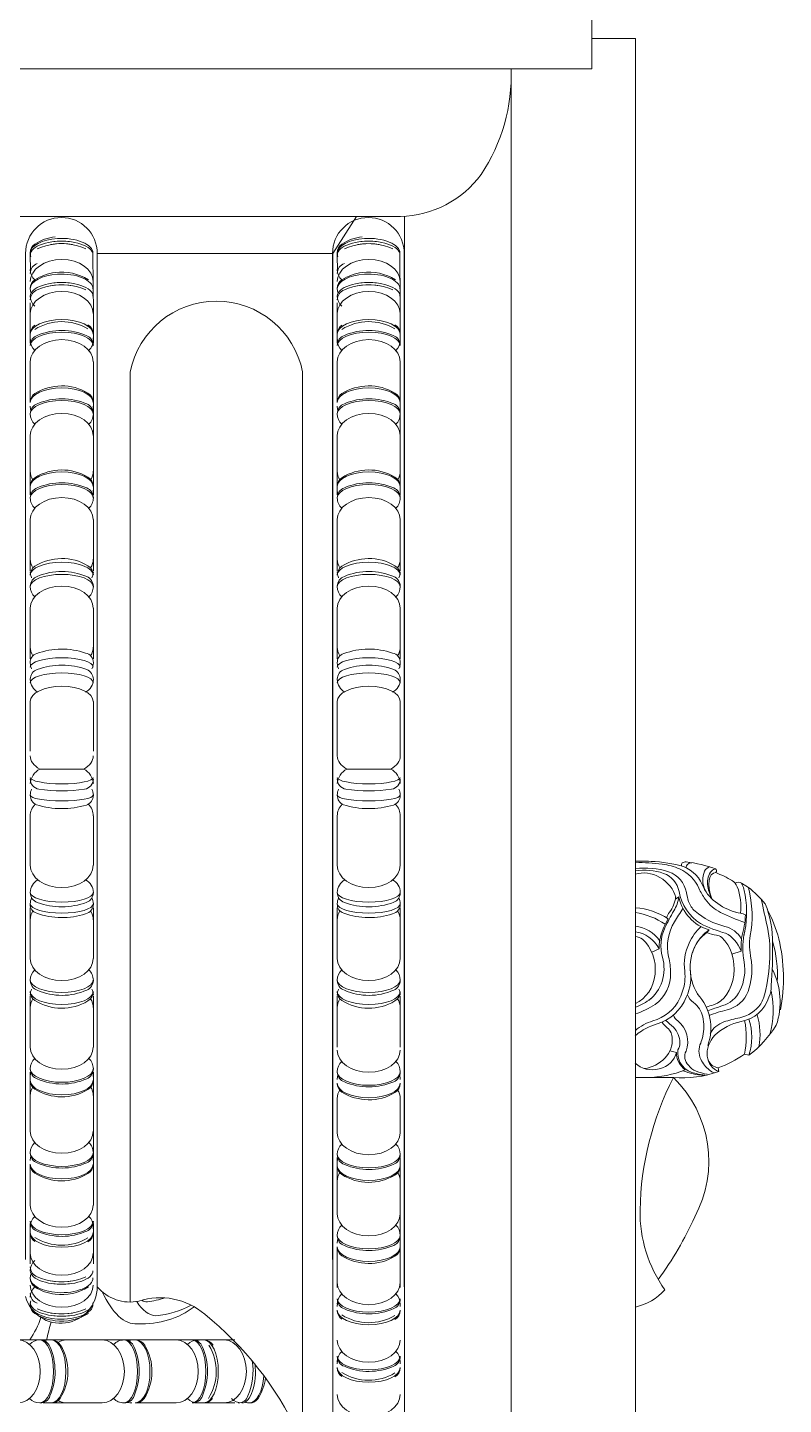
# Model space of a CAD drawing. Header units: millimetres. Extents: x 542654 to 551203, y 315718 to 321804.
# Drawn here: x 544661.6 to 544811, y 321162.1 to 321434.4 of the extents above; entities that cross this region are included whole.
import ezdxf

# ---------------------------------------------------------------- set-up
doc = ezdxf.new("R2010")
doc.units = ezdxf.units.MM
doc.layers.add('cad-block.com', color=250, linetype='Continuous')

msp = doc.modelspace()

# ---------------------------------------------------------------- linework, layer by layer
at = {"layer": 'cad-block.com', "color": 18, "lineweight": 15, "true_color": 0x000000}
for points in [[(544497.9, 321426.2), (544773.13, 321426.2), (544773.13, 321438.21)], [(544773.13, 321432.21), (544781.72, 321432.21), (544781.72, 321066.99), (544757.19, 321066.95), (544757.19, 321426.15)], [(544675.35, 321389.74), (544721.92, 321389.74), (544726.57, 321397.01)], [(544662.11, 321389.8), (544662.14, 321386.15)], [(544674.51, 321389.46), (544674.58, 321377.84)], [(544722.82, 321386.19), (544722.8, 321389.46)], [(544735.26, 321379.93), (544735.19, 321389.81)], [(544662.11, 321379.93), (544662.11, 321371.99)], [(544674.58, 321379.93), (544674.58, 321371.99)], [(544722.8, 321379.93), (544722.8, 321371.99)], [(544735.26, 321379.93), (544735.26, 321371.99)], [(544662.11, 321368.31), (544662.11, 321360.36)], [(544674.58, 321368.31), (544674.58, 321360.36)], [(544722.8, 321368.31), (544722.8, 321360.36)], [(544735.26, 321368.31), (544735.26, 321360.36)], [(544674.58, 321365.79), (544674.58, 321350.45)], [(544735.26, 321365.79), (544735.26, 321350.45)], [(544662.11, 321353.7), (544662.11, 321345.76)], [(544674.58, 321353.7), (544674.58, 321345.76)], [(544722.8, 321353.7), (544722.8, 321345.76)], [(544735.26, 321353.7), (544735.26, 321345.76)], [(544662.11, 321349.96), (544662.11, 321342.02)], [(544674.58, 321349.96), (544674.58, 321342.02)], [(544722.8, 321349.96), (544722.8, 321342.02)], [(544735.26, 321349.96), (544735.26, 321342.02)], [(544662.11, 321337.08), (544662.11, 321326.97)], [(544674.58, 321337.08), (544674.58, 321326.97)], [(544722.8, 321337.08), (544722.8, 321326.97)], [(544735.26, 321337.08), (544735.26, 321326.97)], [(544662.11, 321319.56), (544662.11, 321309.56)], [(544674.58, 321319.56), (544674.58, 321309.56)], [(544722.8, 321319.56), (544722.8, 321309.56)], [(544735.26, 321319.56), (544735.26, 321309.56)], [(544662.11, 321291.33), (544662.11, 321301.11)], [(544674.58, 321291.33), (544674.58, 321301.11)], [(544722.8, 321290.35), (544722.8, 321301.11)], [(544735.26, 321290.35), (544735.26, 321301.11)], [(544664, 321287.75), (544672.68, 321287.75)], [(544724.69, 321287.75), (544733.37, 321287.75)], [(544662.11, 321278.53), (544662.11, 321268.75)], [(544674.58, 321278.53), (544674.58, 321268.75)], [(544722.8, 321278.53), (544722.8, 321268.75)], [(544735.26, 321278.53), (544735.26, 321268.75)], [(544781.72, 321269.52), (544784.31, 321269.52)], [(544802.73, 321265.17), (544804.07, 321264.35)], [(544790.32, 321262.48), (544789.63, 321262.03)], [(544662.11, 321250.3), (544662.11, 321260.3)], [(544674.58, 321250.3), (544674.58, 321260.3)], [(544722.8, 321250.3), (544722.8, 321260.3)], [(544735.26, 321250.3), (544735.26, 321260.3)], [(544802.66, 321251.76), (544800.81, 321251.18)], [(544662.11, 321232.78), (544662.11, 321242.89)], [(544674.58, 321232.78), (544674.58, 321242.89)], [(544722.8, 321232.78), (544722.8, 321242.89)], [(544735.26, 321232.78), (544735.26, 321242.89)], [(544781.72, 321245.5), (544781.72, 321222.93)], [(544662.11, 321219.9), (544662.11, 321227.84)], [(544674.58, 321219.9), (544674.58, 321227.84)], [(544798.09, 321228.68), (544798.21, 321227.95)], [(544662.11, 321216.16), (544662.11, 321224.1)], [(544674.58, 321216.16), (544674.58, 321224.1)], [(544722.8, 321215.86), (544722.8, 321222.63)], [(544735.26, 321222.63), (544735.26, 321215.86)], [(544674.58, 321204.07), (544674.58, 321219.41)], [(544722.8, 321202.99), (544722.8, 321210.93)], [(544735.26, 321202.99), (544735.26, 321210.93)], [(544662.11, 321201.55), (544662.11, 321209.5)], [(544674.58, 321201.55), (544674.58, 321209.5)], [(544722.8, 321199.83), (544722.8, 321207.77)], [(544735.26, 321199.83), (544735.26, 321207.77)], [(544735.26, 321187.74), (544735.26, 321203.08)], [(544662.11, 321189.93), (544662.11, 321197.87)], [(544674.58, 321189.93), (544674.58, 321197.87)], [(544722.8, 321185.23), (544722.8, 321193.17)], [(544735.26, 321185.23), (544735.26, 321193.17)], [(544497.56, 321174.9), (544702.2, 321174.9)], [(544672.6, 321174.87), (544664.66, 321174.87)], [(544676.35, 321174.87), (544668.4, 321174.87)], [(544688.43, 321174.87), (544673.09, 321174.87)], [(544690.95, 321174.87), (544683, 321174.87)], [(544702.58, 321174.87), (544694.63, 321174.87)], [(544672.6, 321162.41), (544664.66, 321162.41)], [(544676.35, 321162.41), (544668.4, 321162.41)], [(544690.95, 321162.41), (544683, 321162.41)], [(544702.58, 321162.41), (544694.63, 321162.41)]]:
    msp.add_lwpolyline(points, dxfattribs=at)
for points in [[(544751.26, 321405.35, 0.154732), (544757.19, 321426.2, -12.521731)], [(544497.56, 321397.01), (544735.28, 321397.01, 0.231447), (544751.26, 321405.35, 0), (544751.26, 321405.35, 14.87721)], [(544661.18, 321190.76), (544661.18, 321389.74, -1), (544675.35, 321389.74), (544675.35, 321185.36)], [(544721.86, 321190.76), (544721.86, 321389.74, -1), (544736.03, 321389.74), (544736.03, 321185.36)], [(544721.92, 321389.74), (544721.92, 321144.96, 0.765936), (544736.11, 321144.96), (544736.11, 321397.05)], [(544663.02, 321391.57, -0.10847), (544667.05, 321393.02, -6.055652)], [(544723.7, 321391.57, -0.10847), (544727.74, 321393.02, -6.055652)], [(544662.11, 321389.86, -0.255078), (544663.02, 321391.57, -1.230716)], [(544663.51, 321390.66, -0.1464), (544670.43, 321391.49, -0.1464)], [(544673.11, 321390.66, 0.1464), (544666.19, 321391.49, 0.1464)], [(544722.8, 321389.86, -0.255078), (544723.7, 321391.57, -1.230716)], [(544724.2, 321390.66, -0.1464), (544731.11, 321391.49, -0.1464)], [(544733.79, 321390.66, 0.1464), (544726.88, 321391.49, 0.1464)], [(544662.11, 321385.78, -0.329104), (544663.51, 321387.73, -1.230716)], [(544722.8, 321385.78, -0.329104), (544724.2, 321387.73, -1.230716)], [(544662.11, 321386.52, 0.204052), (544663, 321384.49, 1.230716)], [(544662.11, 321382.8, -0.255078), (544663.02, 321384.51, -1.230716)], [(544663.02, 321384.51, -0.10847), (544667.05, 321385.96, -6.055652)], [(544673.6, 321384.51, 0.173771), (544667.05, 321385.96, 6.055652)], [(544722.8, 321386.52, 0.204052), (544723.69, 321384.49, 1.230716)], [(544722.8, 321382.8, -0.255078), (544723.7, 321384.51, -1.230716)], [(544723.7, 321384.51, -0.10847), (544727.74, 321385.96, -6.055652)], [(544734.29, 321384.51, 0.173771), (544727.74, 321385.96, 6.055652)], [(544662.11, 321380.56, -0.329104), (544663.51, 321382.5, -1.230716)], [(544663.51, 321382.5, -0.1464), (544670.43, 321383.33, -0.1464)], [(544673.11, 321382.5, 0.1464), (544666.19, 321383.33, 0.1464)], [(544722.8, 321380.56, -0.329104), (544724.2, 321382.5, -1.230716)], [(544724.2, 321382.5, -0.1464), (544731.11, 321383.33, -0.1464)], [(544733.79, 321382.5, 0.1464), (544726.88, 321383.33, 0.1464)], [(544662.11, 321381.3, 0.204052), (544663, 321379.27, 1.230716)], [(544681.87, 321182.36), (544681.87, 321366.3, -0.820864), (544715.95, 321366.3), (544715.95, 321154.38)], [(544722.8, 321381.3, 0.204052), (544723.69, 321379.27, 1.230716)], [(544662.11, 321373.8, -0.255078), (544663.02, 321375.51, -1.230716)], [(544663.02, 321374.71, -0.283645), (544673.52, 321374.8, -6.055652)], [(544663.51, 321373.5, -0.209639), (544673.27, 321373.46, -6.055652)], [(544674.58, 321373.8, 0.278993), (544673.52, 321375.6, 1.230716)], [(544722.8, 321373.8, -0.255078), (544723.7, 321375.51, -1.230716)], [(544723.7, 321374.71, -0.283645), (544734.2, 321374.8, -6.055652)], [(544724.2, 321373.5, -0.209639), (544733.96, 321373.46, -6.055652)], [(544735.26, 321373.8, 0.278993), (544734.2, 321375.6, 1.230716)], [(544662.11, 321371.55, -0.329104), (544663.51, 321373.5, -1.230716)], [(544662.11, 321372.59, 0.204052), (544663, 321370.56, 1.230716)], [(544674.58, 321371.55, 0.315411), (544673.27, 321373.46, 1.230716)], [(544674.58, 321372.59, -0.204052), (544673.68, 321370.56, -1.230716)], [(544722.8, 321371.55, -0.329104), (544724.2, 321373.5, -1.230716)], [(544722.8, 321372.59, 0.204052), (544723.69, 321370.56, 1.230716)], [(544735.26, 321371.55, 0.315411), (544733.96, 321373.46, 1.230716)], [(544735.26, 321372.59, -0.204052), (544734.37, 321370.56, -1.230716)], [(544663.02, 321362, -0.283645), (544673.52, 321362.09, -6.055652)], [(544723.7, 321362, -0.283645), (544734.2, 321362.09, -6.055652)], [(544662.11, 321360.29, -0.255078), (544663.02, 321362, -1.230716)], [(544662.11, 321358.04, -0.329104), (544663.51, 321359.99, -1.230716)], [(544663.51, 321359.99, -0.209639), (544673.27, 321359.96, -6.055652)], [(544674.58, 321358.04, 0.315411), (544673.27, 321359.96, 1.230716)], [(544674.58, 321360.29, 0.278993), (544673.52, 321362.09, 1.230716)], [(544722.8, 321360.29, -0.255078), (544723.7, 321362, -1.230716)], [(544722.8, 321358.04, -0.329104), (544724.2, 321359.99, -1.230716)], [(544724.2, 321359.99, -0.209639), (544733.96, 321359.96, -6.055652)], [(544735.26, 321358.04, 0.315411), (544733.96, 321359.96, 1.230716)], [(544735.26, 321360.29, 0.278993), (544734.2, 321362.09, 1.230716)], [(544662.11, 321357.98, 0.204052), (544663, 321355.95, 1.230716)], [(544674.58, 321357.98, -0.204052), (544673.68, 321355.95, -1.230716)], [(544722.8, 321357.98, 0.204052), (544723.69, 321355.95, 1.230716)], [(544735.26, 321357.98, -0.204052), (544734.37, 321355.95, -1.230716)], [(544663.02, 321345.38, -0.283645), (544673.52, 321345.47, -6.055652)], [(544723.7, 321345.38, -0.283645), (544734.2, 321345.47, -6.055652)], [(544662.11, 321343.67, -0.255078), (544663.02, 321345.38, -1.230716)], [(544663.51, 321343.37, -0.209639), (544673.27, 321343.34, -6.055652)], [(544674.58, 321343.67, 0.278993), (544673.52, 321345.47, 1.230716)], [(544722.8, 321343.67, -0.255078), (544723.7, 321345.38, -1.230716)], [(544724.2, 321343.37, -0.209639), (544733.96, 321343.34, -6.055652)], [(544735.26, 321343.67, 0.278993), (544734.2, 321345.47, 1.230716)], [(544662.11, 321341.42, -0.329104), (544663.51, 321343.37, -1.230716)], [(544662.11, 321341.37, 0.204052), (544663, 321339.33, 1.230716)], [(544674.58, 321341.42, 0.315411), (544673.27, 321343.34, 1.230716)], [(544674.58, 321341.37, -0.204052), (544673.68, 321339.33, -1.230716)], [(544722.8, 321341.42, -0.329104), (544724.2, 321343.37, -1.230716)], [(544722.8, 321341.37, 0.204052), (544723.69, 321339.33, 1.230716)], [(544735.26, 321341.42, 0.315411), (544733.96, 321343.34, 1.230716)], [(544735.26, 321341.37, -0.204052), (544734.37, 321339.33, -1.230716)], [(544662.11, 321326.15, -0.255078), (544663.02, 321327.85, -1.230716)], [(544663.02, 321327.85, -0.283645), (544673.52, 321327.95, -6.055652)], [(544674.58, 321326.15, 0.278993), (544673.52, 321327.95, 1.230716)], [(544722.8, 321326.15, -0.255078), (544723.7, 321327.85, -1.230716)], [(544723.7, 321327.85, -0.283645), (544734.2, 321327.95, -6.055652)], [(544735.26, 321326.15, 0.278993), (544734.2, 321327.95, 1.230716)], [(544662.11, 321326.76, 0.106879), (544662.38, 321325.6, 1.230716)], [(544662.11, 321323.9, -0.329104), (544663.51, 321325.84, -1.230716)], [(544663.51, 321325.84, -0.209639), (544673.27, 321325.81, -6.055652)], [(544674.58, 321323.9, 0.315411), (544673.27, 321325.81, 1.230716)], [(544674.58, 321326.76, -0.106817), (544674.31, 321325.6, -1.230716)], [(544722.8, 321326.76, 0.106879), (544723.06, 321325.6, 1.230716)], [(544722.8, 321323.9, -0.329104), (544724.2, 321325.84, -1.230716)], [(544724.2, 321325.84, -0.209639), (544733.96, 321325.81, -6.055652)], [(544735.26, 321323.9, 0.315411), (544733.96, 321325.81, 1.230716)], [(544735.26, 321326.76, -0.106817), (544735, 321325.6, -1.230716)], [(544662.11, 321323.84, 0.204052), (544663, 321321.81, 0.204052)], [(544674.58, 321323.84, -0.204052), (544673.68, 321321.81, -0.204052)], [(544722.8, 321323.84, 0.204052), (544723.69, 321321.81, 0.204052)], [(544735.26, 321323.84, -0.204052), (544734.37, 321321.81, -0.204052)], [(544663.38, 321310.6, -0.170581), (544673.06, 321310.71, -6.055652)], [(544724.07, 321310.6, -0.170581), (544733.75, 321310.71, -6.055652)], [(544662.11, 321308.79, -0.336209), (544663.38, 321310.6, -1.230716)], [(544662.11, 321308.73, 0.106879), (544662.38, 321307.56, 1.230716)], [(544663.51, 321307.46, -0.178725), (544673.27, 321307.43, -6.055652)], [(544674.58, 321308.79, 0.361653), (544673.06, 321310.71, 1.230716)], [(544674.58, 321308.73, -0.106817), (544674.31, 321307.56, -1.230716)], [(544722.8, 321308.79, -0.336209), (544724.07, 321310.6, -1.230716)], [(544722.8, 321308.73, 0.106879), (544723.06, 321307.56, 1.230716)], [(544724.2, 321307.46, -0.178725), (544733.96, 321307.43, -6.055652)], [(544735.26, 321308.79, 0.361653), (544733.75, 321310.71, 1.230716)], [(544735.26, 321308.73, -0.106817), (544735, 321307.56, -1.230716)], [(544662.11, 321305.52, -0.329104), (544663.51, 321307.46, -1.230716)], [(544674.58, 321305.52, 0.315411), (544673.27, 321307.43, 1.230716)], [(544722.8, 321305.52, -0.329104), (544724.2, 321307.46, -1.230716)], [(544735.26, 321305.52, 0.315411), (544733.96, 321307.43, 1.230716)], [(544662.11, 321305.46, 0.276498), (544663.63, 321302.98, 0.276498)], [(544674.58, 321305.46, -0.276498), (544673.06, 321302.98, -0.276498)], [(544722.8, 321305.46, 0.276498), (544724.32, 321302.98, 0.276498)], [(544735.26, 321305.46, -0.276498), (544733.74, 321302.98, -0.276498)], [(544662.11, 321284.88, -0.263907), (544664, 321287.75, -1.230716)], [(544674.58, 321284.88, 0.263907), (544672.68, 321287.75, 1.230716)], [(544722.8, 321284.88, -0.263907), (544724.69, 321287.75, -1.230716)], [(544735.26, 321284.88, 0.263907), (544733.37, 321287.75, 1.230716)], [(544662.11, 321285.81, 0.375323), (544663.83, 321283.79, 1.230716)], [(544662.11, 321282.63, -0.106879), (544662.38, 321283.8, -1.230716)], [(544663.83, 321283.79, 0.077979), (544672.85, 321283.79, 6.055652)], [(544674.58, 321285.81, -0.375323), (544672.85, 321283.79, -1.230716)], [(544674.58, 321282.63, 0.106817), (544674.31, 321283.8, 1.230716)], [(544722.8, 321285.81, 0.375323), (544724.52, 321283.79, 1.230716)], [(544722.8, 321282.63, -0.106879), (544723.06, 321283.8, -1.230716)], [(544724.52, 321283.79, 0.077979), (544733.54, 321283.79, 6.055652)], [(544735.26, 321285.81, -0.375323), (544733.54, 321283.79, -1.230716)], [(544735.26, 321282.63, 0.106817), (544735, 321283.8, 1.230716)], [(544662.11, 321282.57, 0.301916), (544663.33, 321280.7, 1.230716)], [(544674.58, 321282.57, -0.320957), (544673.23, 321280.64, -1.230716)], [(544722.8, 321282.57, 0.301916), (544724.01, 321280.7, 1.230716)], [(544735.26, 321282.57, -0.320957), (544733.92, 321280.64, -1.230716)], [(544663.33, 321280.7, 0.147923), (544673.23, 321280.64, 6.055652)], [(544724.01, 321280.7, 0.147923), (544733.92, 321280.64, 6.055652)], [(544803.36, 321257.43, -0.028073), (544798.58, 321259.41, -0.128548), (544795.52, 321262.02, -0.047762), (544794.29, 321264.19, 0.184945), (544790.48, 321268, 0.072626), (544787.05, 321268.96, 0.038209), (544781.72, 321269.25, 4.35103)], [(544802.72, 321254.15, 0.21056), (544799.4, 321256.65, -0.122205), (544793.53, 321259.66, -0.134391), (544792.25, 321261.57, -0.039069), (544791.82, 321263.32, 0.279074), (544788.3, 321267.44, 0.111445), (544781.72, 321268.07, 10.589835)], [(544790.37, 321263.56, 0.266172), (544787.3, 321267.13, 0.126889), (544781.72, 321267.62, 1.945398)], [(544794.94, 321264.95, 0.230246), (544790.52, 321268.69, 0.060497), (544784.03, 321269.52, 2.639422)], [(544790.85, 321268.59, -0.314179), (544791.01, 321269.2, -0.229638), (544791.77, 321269.39, 0.038503)], [(544792.87, 321269.25, 0.423163), (544791.75, 321268.24, -1.906297)], [(544791.77, 321269.39, -0.062587), (544797.56, 321268.03)], [(544796.45, 321268.41, 0.231292), (544795.41, 321267.58, 0.223315), (544795.51, 321263.79)], [(544797.56, 321268.03, 0.183077), (544796.82, 321267.63, 0.212723), (544796, 321264.93, 0.087438), (544796.87, 321262.08, 16.324933)], [(544797.63, 321267.31, 0.505033), (544797.56, 321268.03, 1.737864)], [(544662.11, 321263.38, -0.276498), (544663.63, 321265.86, -0.276498)], [(544674.58, 321263.38, 0.276498), (544673.06, 321265.86, 0.276498)], [(544722.8, 321263.38, -0.276498), (544724.32, 321265.86, -0.276498)], [(544735.26, 321263.38, 0.276498), (544733.74, 321265.86, 0.276498)], [(544801.57, 321259.43, -0.091292), (544797.56, 321261.49, -0.134617), (544794.94, 321264.95, 0.678127)], [(544800.83, 321265.72, 0.025386), (544797.63, 321267.31, 0.208473)], [(544801.87, 321264.48, 0.175213), (544800.77, 321265.75, 8.203964)], [(544802.73, 321265.17, 0.271001), (544801.42, 321265.23, 1.776207)], [(544803.15, 321254.75, 0.102871), (544803.45, 321262.82, 0.066487), (544802.73, 321265.17, 3.819361)], [(544662.11, 321263.32, 0.329104), (544663.51, 321261.38, 1.230716)], [(544662.11, 321261.13, -0.106879), (544662.38, 321262.3, -1.230716)], [(544674.58, 321263.32, -0.315411), (544673.27, 321261.41, -1.230716)], [(544674.58, 321261.13, 0.106817), (544674.31, 321262.3, 1.230716)], [(544722.8, 321263.32, 0.329104), (544724.2, 321261.38, 1.230716)], [(544722.8, 321261.13, -0.106879), (544723.06, 321262.3, -1.230716)], [(544735.26, 321263.32, -0.315411), (544733.96, 321261.41, -1.230716)], [(544735.26, 321261.13, 0.106817), (544735, 321262.3, 1.230716)], [(544787.09, 321250.58, -0.180093), (544787.55, 321256.36, -0.027271), (544789.34, 321259.71, 0.10274), (544790.32, 321262.48, 0.10274)], [(544789.69, 321262.41, -0.131718), (544788.49, 321259.46, 0.091647), (544787.88, 321258.36, -18.340922)], [(544796.3, 321255.97, -0.280746), (544790.32, 321262.48, -5.588893)], [(544799.57, 321255.29, -0.048193), (544794.62, 321257.19, -0.215502), (544790.37, 321263.56, -1.996929)], [(544796.52, 321235.48, -0.185854), (544799.23, 321237.75, -0.033628), (544802.36, 321238.59, 0.197474), (544806.5, 321241.33, 0.074568), (544807.04, 321242.46, 0.066117), (544808.23, 321249.51, 0.071353), (544807.82, 321256.52, -0.000162), (544806.62, 321262.01, 0.015669)], [(544801.87, 321264.48, -0.116594), (544802.51, 321259.25, 0.351891)], [(544804.07, 321264.35, -0.048535), (544807.39, 321261.14)], [(544662.11, 321261.07, 0.336209), (544663.38, 321259.26, 1.230716)], [(544663.38, 321259.26, 0.170581), (544673.06, 321259.15, 6.055652)], [(544663.51, 321261.38, 0.178725), (544673.27, 321261.41, 6.055652)], [(544674.58, 321261.07, -0.361653), (544673.06, 321259.15, -1.230716)], [(544722.8, 321261.07, 0.336209), (544724.07, 321259.26, 1.230716)], [(544724.07, 321259.26, 0.170581), (544733.75, 321259.15, 6.055652)], [(544724.2, 321261.38, 0.178725), (544733.96, 321261.41, 6.055652)], [(544735.26, 321261.07, -0.361653), (544733.75, 321259.15, -1.230716)], [(544788.22, 321258.15, 0.119721), (544781.72, 321260.35)], [(544781.72, 321239.33, 0.064663), (544785.64, 321241.23, 0.244148), (544788.69, 321247.46, 0.049704), (544788.3, 321250.62, -0.195952), (544789.45, 321257.53, -0.006951), (544791.13, 321260.18)], [(544787.63, 321257.08, 0.115371), (544781.72, 321259.37, 1.766697)], [(544803.49, 321258.93, 0.158031), (544803.49, 321258.93, 0.065832), (544801.53, 321259.43, 1.127352)], [(544808.6, 321244.94, 0.018741), (544808.85, 321253.22, 0.104737), (544807.39, 321261.14, -9.041273)], [(544807.79, 321259.99, -0.058058), (544810.07, 321254.2, -0.10788), (544810.39, 321240.13, -0.838766)], [(544786.54, 321253.78, 0.217833), (544781.72, 321256.67, 14.289205)], [(544781.72, 321236.05, -0.115321), (544785.18, 321237.95, 0.216719), (544790.53, 321242.44, 0.080842), (544791.48, 321245.69, 0.061463), (544791.48, 321247.81, -0.140584), (544792.35, 321253.34, -0.097397), (544794.72, 321256.6)], [(544788.22, 321258.15, 0.088472), (544786.58, 321253.99, 0.057435), (544786.43, 321252.21), (544784.95, 321251.56)], [(544803.49, 321258.93, -0.059669), (544802.78, 321254.62, 0.053011), (544802.67, 321251.72, -37.483394)], [(544783.13, 321254.12, 0.145159), (544781.72, 321254.62, 4.483244)], [(544793.05, 321251.43, -0.183885), (544795.88, 321255.43, -0.014971), (544796.3, 321255.97, -10.318868)], [(544796.3, 321255.97, 0.100841), (544793.71, 321253.1, -1.435164)], [(544798.8, 321254.48, 0.131546), (544797.76, 321254.92, -0.06113), (544795.88, 321255.43, 3.736763)], [(544796.33, 321239.06, -0.030989), (544799.87, 321240.15, 0.249239), (544804, 321243.8, 0.119922), (544804.69, 321249.58, 0.022277), (544804.57, 321250.31, -0.078946), (544804.39, 321254.83, -0.03262)], [(544803.12, 321250.3, -0.098556), (544803.34, 321255.64, -0.098556)], [(544809.78, 321245.67, 0.079808), (544808.86, 321253.75, -6.30232)], [(544782.93, 321235.94, -0.014695), (544782.93, 321235.94, -0.074847), (544786.02, 321237.35, 0.234064), (544791.77, 321242.67, 0.17384), (544792.53, 321248.31)], [(544662.11, 321246.02, -0.204052), (544663, 321248.05, -0.204052)], [(544662.11, 321245.96, 0.329104), (544663.51, 321244.02, 1.230716)], [(544674.58, 321245.96, -0.315411), (544673.27, 321244.05, -1.230716)], [(544674.58, 321246.02, 0.204052), (544673.68, 321248.05, 0.204052)], [(544722.8, 321246.02, -0.204052), (544723.69, 321248.05, -0.204052)], [(544722.8, 321245.96, 0.329104), (544724.2, 321244.02, 1.230716)], [(544735.26, 321245.96, -0.315411), (544733.96, 321244.05, -1.230716)], [(544735.26, 321246.02, 0.204052), (544734.37, 321248.05, 0.204052)], [(544808.77, 321248.22, -0.204122), (544809.58, 321237.1, -0.885361)], [(544662.11, 321243.1, -0.106879), (544662.38, 321244.26, -1.230716)], [(544662.11, 321243.71, 0.255078), (544663.02, 321242.01, 1.230716)], [(544663.51, 321244.02, 0.209639), (544673.27, 321244.05, 6.055652)], [(544674.58, 321243.71, -0.278993), (544673.52, 321241.91, -1.230716)], [(544674.58, 321243.1, 0.106817), (544674.31, 321244.26, 1.230716)], [(544722.8, 321243.1, -0.106879), (544723.06, 321244.26, -1.230716)], [(544722.8, 321243.71, 0.255078), (544723.7, 321242.01, 1.230716)], [(544724.2, 321244.02, 0.209639), (544733.96, 321244.05, 6.055652)], [(544735.26, 321243.71, -0.278993), (544734.2, 321241.91, -1.230716)], [(544735.26, 321243.1, 0.106817), (544735, 321244.26, 1.230716)], [(544792, 321243.13, 0.125563), (544793.22, 321241.59, -0.173483), (544795.05, 321238.75, -0.115836), (544795.05, 321234.92, -0.032323), (544794.65, 321233.59, 0.228234), (544794.65, 321230.39, 0.11684), (544796.38, 321228.23, 0.080311), (544797.37, 321227.67, 0.042648)], [(544796.04, 321233.13, 0.281884), (544794.01, 321243.27, 2.604553)], [(544797.41, 321235.13, 0.020897), (544797.41, 321235.13, -0.198166), (544797.41, 321235.13, -0.138312), (544802.65, 321237.85, 0.276717), (544808.14, 321242.67, 0.113893), (544808.6, 321244.94)], [(544808.57, 321243.84, -0.121607), (544808.31, 321235.27, -0.907033)], [(544663.02, 321242.01, 0.283645), (544673.52, 321241.91, 6.055652)], [(544723.7, 321242.01, 0.283645), (544734.2, 321241.91, 6.055652)], [(544784.78, 321242.36, -0.091394), (544781.72, 321240.67, -0.091394)], [(544797.18, 321241.11, 0.03775), (544795.75, 321240.69, 0.03775)], [(544799.48, 321241.16, -0.020479), (544797.45, 321240.48, 0.037175), (544796.05, 321239.96, 0.037175)], [(544789.01, 321234.42, 0.237758), (544788.02, 321236.6, -0.081735), (544787.01, 321237.71, 9.331702)], [(544790.54, 321233.63, 0.16978), (544789.28, 321236.75, -0.043804), (544787.76, 321238.07, 0.6587)], [(544789.24, 321239.09, 0.118246), (544790.12, 321237.95, -0.325983), (544791.74, 321231.98, 0.327377), (544792.22, 321229.21, 0.143144), (544793.75, 321228.04, 0.042862), (544795.94, 321227.4, 0.042862)], [(544803.33, 321238.01, -0.107259), (544803.28, 321231.38, -0.778817)], [(544804.18, 321238.31, -0.156701), (544804.18, 321231.18, -2.267245)], [(544805.78, 321239.16, -0.125778), (544806.14, 321232.85, -2.160116)], [(544809.58, 321237.1, -0.09146), (544804.18, 321231.18, -0.111777)], [(544791.59, 321228.29, -0.131141), (544790.25, 321229.87, -0.120504), (544789.87, 321231.72), (544788.57, 321232.07)], [(544795.48, 321227.25, -0.025031), (544793.74, 321227.54, -0.413915), (544790.13, 321232.25)], [(544662.11, 321228.5, -0.204052), (544663, 321230.53, -1.230716)], [(544674.58, 321228.5, 0.204052), (544673.68, 321230.53, 1.230716)], [(544722.8, 321227.91, -0.204052), (544723.69, 321229.94, -1.230716)], [(544735.26, 321227.91, 0.204052), (544734.37, 321229.94, 1.230716)], [(544798.09, 321228.68, -0.267147), (544796.16, 321230.16, 0.664514)], [(544804.18, 321231.18), (544803.29, 321231.38, -0.060248), (544798.09, 321228.68, -3.402855)], [(544662.11, 321228.44, 0.329104), (544663.51, 321226.49, 1.230716)], [(544663.51, 321226.49, 0.209639), (544673.27, 321226.52, 6.055652)], [(544674.58, 321228.44, -0.315411), (544673.27, 321226.52, -1.230716)], [(544722.8, 321227.85, 0.329104), (544724.2, 321225.91, 1.230716)], [(544735.26, 321227.85, -0.315411), (544733.96, 321225.94, -1.230716)], [(544798.21, 321227.95, -0.103577), (544789.24, 321226.74), (544781.72, 321226.74)], [(544781.72, 321226.74), (544789.24, 321226.74, -0.335902), (544793.46, 321199.2, -0.054218), (544786.24, 321186.84, 4.869534)], [(544789.24, 321226.74, 0.11479), (544782.66, 321200.54, 0.161687), (544787.58, 321184.78, -0.151809), (544781.72, 321181.37, -53.284307)], [(544784.07, 321226.74, 0.088873), (544791.59, 321228.29, 0.116078)], [(544795.24, 321227.17, -0.081334), (544791.13, 321228.12)], [(544662.11, 321226.19, 0.255078), (544663.02, 321224.48, 1.230716)], [(544663.02, 321224.48, 0.283645), (544673.52, 321224.39, 6.055652)], [(544674.58, 321226.19, -0.278993), (544673.52, 321224.39, -1.230716)], [(544722.8, 321225.6, 0.255078), (544723.7, 321223.9, 1.230716)], [(544723.7, 321223.9, 0.283645), (544734.2, 321223.8, 6.055652)], [(544724.2, 321225.91, 0.209639), (544733.96, 321225.94, 6.055652)], [(544735.26, 321225.6, -0.278993), (544734.2, 321223.8, -1.230716)], [(544662.11, 321211.88, -0.204052), (544663, 321213.91, -1.230716)], [(544674.58, 321211.88, 0.204052), (544673.68, 321213.91, 1.230716)], [(544722.8, 321211.58, -0.204052), (544723.69, 321213.61, -1.230716)], [(544735.26, 321211.58, 0.204052), (544734.37, 321213.61, 1.230716)], [(544662.11, 321211.82, 0.329104), (544663.51, 321209.87, 1.230716)], [(544674.58, 321211.82, -0.315411), (544673.27, 321209.91, -1.230716)], [(544722.8, 321211.52, 0.329104), (544724.2, 321209.58, 1.230716)], [(544735.26, 321211.52, -0.315411), (544733.96, 321209.61, -1.230716)], [(544662.11, 321209.57, 0.255078), (544663.02, 321207.86, 1.230716)], [(544663.02, 321207.86, 0.283645), (544673.52, 321207.77, 6.055652)], [(544663.51, 321209.87, 0.209639), (544673.27, 321209.91, 6.055652)], [(544674.58, 321209.57, -0.278993), (544673.52, 321207.77, -1.230716)], [(544722.8, 321209.28, 0.255078), (544723.7, 321207.57, 1.230716)], [(544723.7, 321207.57, 0.283645), (544734.2, 321207.48, 6.055652)], [(544724.2, 321209.58, 0.209639), (544733.96, 321209.61, 6.055652)], [(544735.26, 321209.28, -0.278993), (544734.2, 321207.48, -1.230716)], [(544662.11, 321197.27, -0.204052), (544663, 321199.3, -1.230716)], [(544674.58, 321197.27, 0.204052), (544673.68, 321199.3, 1.230716)], [(544662.11, 321198.31, 0.329104), (544663.51, 321196.36, 1.230716)], [(544674.58, 321198.31, -0.315411), (544673.27, 321196.4, -1.230716)], [(544722.8, 321195.55, -0.204052), (544723.69, 321197.58, -1.230716)], [(544735.26, 321195.55, 0.204052), (544734.37, 321197.58, 1.230716)], [(544662.11, 321196.06, 0.255078), (544663.02, 321194.35, 1.230716)], [(544663.02, 321195.15, 0.283645), (544673.52, 321195.06, 6.055652)], [(544663.51, 321196.36, 0.209639), (544673.27, 321196.4, 6.055652)], [(544674.58, 321196.06, -0.278993), (544673.52, 321194.26, -1.230716)], [(544722.8, 321195.49, 0.329104), (544724.2, 321193.54, 1.230716)], [(544735.26, 321195.49, -0.315411), (544733.96, 321193.58, -1.230716)], [(544722.8, 321193.24, 0.255078), (544723.7, 321191.53, 1.230716)], [(544723.7, 321191.53, 0.283645), (544734.2, 321191.44, 6.055652)], [(544724.2, 321193.54, 0.209639), (544733.96, 321193.58, 6.055652)], [(544735.26, 321193.24, -0.278993), (544734.2, 321191.44, -1.230716)], [(544662.11, 321188.56, -0.204052), (544663, 321190.59, -1.230716)], [(544662.11, 321189.31, 0.329104), (544663.51, 321187.36, 1.230716)], [(544662.11, 321187.06, 0.255078), (544663.02, 321185.35, 1.230716)], [(544663.51, 321187.36, 0.1464), (544670.43, 321186.53, 0.1464)], [(544673.11, 321187.36, -0.1464), (544666.19, 321186.53, -0.1464)], [(544661.18, 321183.46, 0.874655), (544675.35, 321185.39, -1.163134), (544675.35, 321185.39, 0.274733), (544683.58, 321182.54, 0.223375), (544683.58, 321182.54, -0.265205), (544696.59, 321179.94, -0.114043), (544715, 321156.57, -0.018606), (544716.85, 321152.09, 0.388918), (544721.92, 321149.45, -0.149469)], [(544662.11, 321183.34, -0.204052), (544663, 321185.37, -1.230716)], [(544662.11, 321184.08, 0.329104), (544663.51, 321182.13, 1.230716)], [(544663.02, 321185.35, 0.10847), (544667.05, 321183.9, 6.055652)], [(544673.6, 321185.35, -0.173771), (544667.05, 321183.9, -6.055652)], [(544676.88, 321183.3, -0.009256), (544676.36, 321184.38, -0.009256)], [(544685.26, 321182.4, 0.049707), (544688.71, 321183.19, 0.049707)], [(544722.8, 321181.93, -0.204052), (544723.69, 321183.96, -1.230716)], [(544722.8, 321182.97, 0.329104), (544724.2, 321181.02, 1.230716)], [(544735.26, 321182.97, -0.315411), (544733.96, 321181.06, -1.230716)], [(544735.26, 321181.93, 0.204052), (544734.37, 321183.96, 1.230716)], [(544662.11, 321181.83, 0.255078), (544663.02, 321180.12, 1.230716)], [(544663.51, 321181.03, 0.1464), (544670.43, 321180.2, 0.1464)], [(544673.11, 321181.03, -0.1464), (544666.19, 321180.2, -0.1464)], [(544686.95, 321179.65, 0.094315), (544693.93, 321181.74, 0.094315)], [(544722.8, 321180.72, 0.255078), (544723.7, 321179.01, 1.230716)], [(544724.2, 321181.02, 0.209639), (544733.96, 321181.06, 6.055652)], [(544735.26, 321180.72, -0.278993), (544734.2, 321178.92, -1.230716)], [(544662.03, 321174.87, 0.057825), (544664.23, 321179.3, 0.057825)], [(544663.02, 321180.12, 0.10847), (544667.05, 321178.67, 6.055652)], [(544665.32, 321174.87, -0.001403), (544666.22, 321178.42, -0.001403)], [(544673.6, 321180.12, -0.173771), (544667.05, 321178.67, -6.055652)], [(544723.7, 321179.81, 0.283645), (544734.2, 321179.72, 6.055652)], [(544664.01, 321174.87, 0.204052), (544661.98, 321173.98, 1.230716)], [(544664.07, 321174.87, -0.315411), (544665.98, 321173.57, -1.230716)], [(544666.31, 321174.87, -0.278993), (544668.11, 321173.81, -1.230716)], [(544680.63, 321174.87, 0.204052), (544678.59, 321173.98, 1.230716)], [(544680.69, 321174.87, -0.315411), (544682.6, 321173.57, -1.230716)], [(544682.93, 321174.87, -0.278993), (544684.73, 321173.81, -1.230716)], [(544695.23, 321174.87, 0.204052), (544693.2, 321173.98, 1.230716)], [(544694.19, 321174.87, -0.315411), (544696.11, 321173.57, -1.230716)], [(544696.44, 321174.87, -0.278993), (544698.24, 321173.81, -1.230716)], [(544666.01, 321163.81, 0.209639), (544665.98, 321173.57, 6.055652)], [(544668.02, 321163.32, 0.283645), (544668.11, 321173.81, 6.055652)], [(544682.63, 321163.81, 0.209639), (544682.6, 321173.57, 6.055652)], [(544684.64, 321163.32, 0.283645), (544684.73, 321173.81, 6.055652)], [(544696.14, 321163.81, 0.209639), (544696.11, 321173.57, 6.055652)], [(544697.35, 321163.32, 0.283645), (544697.44, 321173.81, 6.055652)], [(544722.8, 321170.57, -0.204052), (544723.69, 321172.6, -1.230716)], [(544735.26, 321170.57, 0.204052), (544734.37, 321172.6, 1.230716)], [(544705.14, 321163.81, 0.1464), (544705.97, 321170.73, 0.1464)], [(544722.8, 321171.6, 0.329104), (544724.2, 321169.66, 1.230716)], [(544722.8, 321169.35, 0.255078), (544723.7, 321167.64, 1.230716)], [(544724.2, 321169.66, 0.209639), (544733.96, 321169.69, 6.055652)], [(544735.26, 321171.6, -0.315411), (544733.96, 321169.69, -1.230716)], [(544735.26, 321169.35, -0.278993), (544734.2, 321167.55, -1.230716)], [(544707.15, 321163.32, 0.10847), (544708.6, 321167.35, 6.055652)], [(544723.7, 321168.45, 0.283645), (544734.2, 321168.35, 6.055652)], [(544664.01, 321162.41, -0.204052), (544661.98, 321163.3, -1.230716)], [(544664.07, 321162.41, 0.329104), (544666.01, 321163.81, 1.230716)], [(544666.31, 321162.41, 0.255078), (544668.02, 321163.32, 1.230716)], [(544680.63, 321162.41, -0.204052), (544678.59, 321163.3, -1.230716)], [(544680.69, 321162.41, 0.329104), (544682.63, 321163.81, 1.230716)], [(544682.93, 321162.41, 0.255078), (544684.64, 321163.32, 1.230716)], [(544695.23, 321162.41, -0.204052), (544693.2, 321163.3, -1.230716)], [(544694.19, 321162.41, 0.329104), (544696.14, 321163.81, 1.230716)], [(544696.44, 321162.41, 0.255078), (544698.15, 321163.32, 1.230716)], [(544703.94, 321162.41, -0.204052), (544701.91, 321163.3, -1.230716)], [(544703.2, 321162.41, 0.329104), (544705.14, 321163.81, 1.230716)], [(544705.45, 321162.41, 0.255078), (544707.15, 321163.32, 1.230716)]]:
    msp.add_lwpolyline(points, format="xyb", dxfattribs=at)
for centre, major_axis, ratio, start_param, end_param in [((544668.34, 321389.8), (-6.23, 0), 0.466865, 4.847432, 6.283185), ((544729.03, 321389.8), (-6.23, 0), 0.466865, 4.847432, 6.283185), ((544668.34, 321389.46), (-6.23, 0), 0.430137, 4.467777, 6.283185), ((544668.34, 321389.89), (6.23, 0), 0.687615, 3.141593, 3.332074), ((544729.03, 321389.46), (-6.23, 0), 0.430137, 4.467777, 6.283185), ((544729.03, 321389.89), (6.23, 0), 0.687615, 3.141593, 3.332074), ((544668.34, 321382.74), (-6.23, 0), 0.466865, 4.847432, 6.283185), ((544729.03, 321382.74), (-6.23, 0), 0.466865, 4.847432, 6.283185), ((544668.34, 321381.3), (-6.23, 0), 0.430137, 4.467777, 6.283185), ((544668.34, 321382.84), (6.23, 0), 0.687615, 3.141593, 3.332074), ((544729.03, 321381.3), (-6.23, 0), 0.430137, 4.467777, 6.283185), ((544729.03, 321382.84), (6.23, 0), 0.687615, 3.141593, 3.332074), ((544668.34, 321373.74), (-6.23, 0), 0.466865, 3.141593, 6.283185), ((544729.03, 321373.74), (-6.23, 0), 0.466865, 3.141593, 6.283185), ((544668.34, 321371.49), (-6.23, 0), 0.430137, 3.141593, 6.283185), ((544729.03, 321371.49), (-6.23, 0), 0.430137, 3.141593, 6.283185), ((544668.34, 321373.03), (6.23, 0), 0.687615, 3.141593, 3.332074), ((544668.34, 321373.03), (1.49, 7.78), 0.780976, -1.528988, -1.422133), ((544729.03, 321373.03), (6.23, 0), 0.687615, 3.141593, 3.332074), ((544729.03, 321373.03), (1.49, 7.78), 0.780976, -1.528988, -1.422133), ((544668.34, 321360.23), (-6.23, 0), 0.466865, 3.141593, 6.283185), ((544729.03, 321360.23), (-6.23, 0), 0.466865, 3.141593, 6.283185), ((544668.34, 321357.98), (-6.23, 0), 0.430137, 3.141593, 6.283185), ((544729.03, 321357.98), (-6.23, 0), 0.430137, 3.141593, 6.283185), ((544668.34, 321359.53), (6.23, 0), 0.687615, 3.141593, 3.332074), ((544668.34, 321359.53), (1.49, 7.78), 0.780976, -1.528988, -1.422133), ((544729.03, 321359.53), (6.23, 0), 0.687615, 3.141593, 3.332074), ((544729.03, 321359.53), (1.49, 7.78), 0.780976, -1.528988, -1.422133), ((544668.34, 321346.65), (6.23, 0), 0.687615, 3.141593, 3.558193), ((544668.34, 321343.61), (-6.23, 0), 0.466865, 3.141593, 6.283185), ((544668.34, 321346.65), (6.23, 0), 0.687615, -0.4166, 0), ((544729.03, 321346.65), (6.23, 0), 0.687615, 3.141593, 3.558193), ((544729.03, 321343.61), (-6.23, 0), 0.466865, 3.141593, 6.283185), ((544729.03, 321346.65), (6.23, 0), 0.687615, -0.4166, 0), ((544668.34, 321341.37), (-6.23, 0), 0.430137, 3.141593, 6.283185), ((544729.03, 321341.37), (-6.23, 0), 0.430137, 3.141593, 6.283185), ((544668.34, 321342.91), (6.23, 0), 0.687615, 3.141593, 3.332074), ((544668.34, 321342.91), (1.49, 7.78), 0.780976, -1.528988, -1.422133), ((544729.03, 321342.91), (6.23, 0), 0.687615, 3.141593, 3.332074), ((544729.03, 321342.91), (1.49, 7.78), 0.780976, -1.528988, -1.422133), ((544668.34, 321329.27), (6.23, 0), 0.687615, 3.141593, 3.558193), ((544668.34, 321326.09), (-6.23, 0), 0.411544, 3.141593, 6.283185), ((544668.34, 321329.27), (6.23, 0), 0.687615, -0.4166, 0), ((544729.03, 321329.27), (6.23, 0), 0.687615, 3.141593, 3.558193), ((544729.03, 321326.09), (-6.23, 0), 0.411544, 3.141593, 6.283185), ((544729.03, 321329.27), (6.23, 0), 0.687615, -0.4166, 0), ((544668.34, 321323.84), (-6.23, 0), 0.387081, 3.141593, 6.283185), ((544729.03, 321323.84), (-6.23, 0), 0.387081, 3.141593, 6.283185), ((544668.34, 321311.89), (6.23, 0), 0.687615, 3.141593, 3.558936), ((544668.34, 321311.89), (6.23, 0), 0.687615, -0.415263, 0), ((544729.03, 321311.89), (6.23, 0), 0.687615, 3.141593, 3.558936), ((544729.03, 321311.89), (6.23, 0), 0.687615, -0.415263, 0), ((544668.34, 321307.92), (-6.23, 0), 0.296534, 3.141593, 6.283185), ((544729.03, 321307.92), (-6.23, 0), 0.296534, 3.141593, 6.283185), ((544668.34, 321304.82), (-6.23, 0), 0.312137, 3.141593, 6.283185), ((544729.03, 321304.82), (-6.23, 0), 0.312137, 3.141593, 6.283185), ((544668.34, 321290.35), (6.23, 0), 0.581976, 3.141593, 3.941958), ((544668.34, 321290.35), (6.23, 0), 0.581976, 5.48282, 6.283185), ((544729.03, 321290.35), (6.23, 0), 0.581976, 3.141593, 3.941958), ((544729.03, 321290.35), (6.23, 0), 0.581976, 5.48282, 6.283185), ((544668.34, 321268.75), (6.23, 0), 0.709662, 3.141593, 6.283185), ((544729.03, 321268.75), (6.23, 0), 0.709662, 3.141593, 6.283185), ((544784.53, 321262.47), (-4.74, 3.01), 0.776765, 3.812994, 5.73184), ((544800.2, 321261.66), (-3.08, 5.48), 0.451902, -0.193269, 1.248074), ((544799.22, 321261.49), (-1.82, 11.13), 0.473869, 3.996382, 4.894935), ((544668.34, 321250.3), (6.23, 0), 0.700831, 3.141593, 6.283185), ((544729.03, 321250.3), (6.23, 0), 0.700831, 3.141593, 6.283185), ((544668.34, 321232.78), (6.23, 0), 0.700831, 3.141593, 6.283185), ((544729.03, 321232.19), (6.23, 0), 0.700831, 3.141593, 6.283185), ((544668.34, 321216.16), (6.23, 0), 0.700831, 3.141593, 6.283185), ((544729.03, 321215.86), (6.23, 0), 0.700831, 3.141593, 6.283185), ((544668.34, 321201.55), (6.23, 0), 0.700831, 3.141593, 6.283185), ((544729.03, 321199.83), (6.23, 0), 0.700831, 3.141593, 6.283185), ((544668.34, 321192.04), (6.23, 0), 0.700831, 3.141593, 6.283185), ((544668.27, 321188.56), (6.23, 0), 0.430137, 4.467777, 6.283185), ((544668.34, 321185.71), (6.23, 0), 0.700831, 3.141593, 6.283185), ((544668.27, 321187.12), (-6.23, 0), 0.466244, 1.447393, 3.143075), ((544729.03, 321186.21), (6.23, 0), 0.700831, 3.141593, 6.283185), ((544668.27, 321182.23), (6.23, 0), 0.430137, 4.467777, 6.283185), ((544668.27, 321181.89), (-6.23, 0), 0.466244, 1.447393, 3.143075), ((544659.73, 321168.64), (0, 6.23), 0.700831, 3.141593, 6.283185), ((544676.35, 321168.64), (0, 6.23), 0.700831, 3.141593, 6.283185), ((544690.95, 321168.64), (0, 6.23), 0.700831, 3.141593, 6.283185), ((544700.46, 321168.64), (0, 6.23), 0.700831, 3.141593, 6.283185), ((544729.03, 321174.85), (6.23, 0), 0.700831, 3.141593, 6.283185), ((544729.03, 321164.09), (6.23, 0), 0.700831, 3.141593, 6.283185)]:
    msp.add_ellipse(centre, major_axis=major_axis, ratio=ratio, start_param=start_param, end_param=end_param, dxfattribs=at)
at = {"layer": 'cad-block.com', "color": 18, "lineweight": 15, "true_color": 0x000000, "extrusion": (0, 0, -1)}
for centre, major_axis, ratio, start_param, end_param in [((544668.27, 321389.8), (-6.23, 0), 0.466244, 1.447393, 3.143075), ((544728.96, 321389.8), (-6.23, 0), 0.466244, 1.447393, 3.143075), ((544668.27, 321389.46), (6.23, 0), 0.430137, 4.467777, 6.283185), ((544728.96, 321389.46), (6.23, 0), 0.430137, 4.467777, 6.283185), ((544668.34, 321384.15), (6.23, 0), 0.700831, 3.141593, 6.283185), ((544729.03, 321384.15), (6.23, 0), 0.700831, 3.141593, 6.283185), ((544668.27, 321382.74), (-6.23, 0), 0.466244, 1.447393, 3.143075), ((544728.96, 321382.74), (-6.23, 0), 0.466244, 1.447393, 3.143075), ((544668.34, 321377.82), (6.23, 0), 0.700831, 3.141593, 6.283185), ((544668.27, 321381.3), (6.23, 0), 0.430137, 4.467777, 6.283185), ((544729.03, 321377.82), (6.23, 0), 0.700831, 3.141593, 6.283185), ((544728.96, 321381.3), (6.23, 0), 0.430137, 4.467777, 6.283185), ((544668.34, 321368.31), (6.23, 0), 0.700831, 3.141593, 6.283185), ((544729.03, 321368.31), (6.23, 0), 0.700831, 3.141593, 6.283185), ((544668.34, 321353.7), (6.23, 0), 0.700831, 3.141593, 6.283185), ((544729.03, 321353.7), (6.23, 0), 0.700831, 3.141593, 6.283185), ((544668.34, 321337.08), (6.23, 0), 0.700831, 3.141593, 6.283185), ((544729.03, 321337.08), (6.23, 0), 0.700831, 3.141593, 6.283185), ((544668.34, 321319.56), (6.23, 0), 0.700831, 3.141593, 6.283185), ((544729.03, 321319.56), (6.23, 0), 0.700831, 3.141593, 6.283185), ((544668.34, 321301.11), (6.23, 0), 0.488702, 3.141593, 6.283185), ((544729.03, 321301.11), (6.23, 0), 0.488702, 3.141593, 6.283185), ((544668.34, 321286.09), (-6.23, 0), 0.200824, 3.141593, 6.283185), ((544729.03, 321286.09), (-6.23, 0), 0.200824, 3.141593, 6.283185), ((544668.34, 321282.63), (-6.23, 0), 0.189567, 3.141593, 6.283185), ((544729.03, 321282.63), (-6.23, 0), 0.189567, 3.141593, 6.283185), ((544668.34, 321278.53), (6.23, 0), 0.687615, 3.141593, 3.70536), ((544668.34, 321278.53), (6.23, 0), 0.687615, -0.563767, 0), ((544729.03, 321278.53), (6.23, 0), 0.687615, 3.141593, 3.70536), ((544729.03, 321278.53), (6.23, 0), 0.687615, -0.563767, 0), ((544668.34, 321263.38), (-6.23, 0), 0.312137, 3.141593, 6.283185), ((544729.03, 321263.38), (-6.23, 0), 0.312137, 3.141593, 6.283185), ((544668.34, 321261.13), (-6.23, 0), 0.296534, 3.141593, 6.283185), ((544668.34, 321257.97), (6.23, 0), 0.687615, 3.141593, 3.558936), ((544668.34, 321257.97), (6.23, 0), 0.687615, -0.415263, 0), ((544729.03, 321261.13), (-6.23, 0), 0.296534, 3.141593, 6.283185), ((544729.03, 321257.97), (6.23, 0), 0.687615, 3.141593, 3.558936), ((544729.03, 321257.97), (6.23, 0), 0.687615, -0.415263, 0), ((544781.13, 321248.31), (0, 7.32), 0.855643, 0.093945, 1.008329), ((544779.4, 321248.31), (-0.51, 7.34), 0.851613, 0.717894, 2.843084), ((544795.9, 321248.31), (-0.1, 7.39), 0.723217, 0.593952, 2.918594), ((544797.94, 321248.31), (-0.34, 7.39), 0.731342, 0.366368, 1.1189), ((544797.94, 321248.31), (-0.27, 7.49), 0.720128, 3.903974, 5.539874), ((544781.13, 321248.31), (0, 7.32), 0.855643, 1.254931, 2.59414), ((544797.94, 321248.31), (-0.34, 7.39), 0.731342, 1.326524, 2.916792), ((544668.34, 321246.02), (-6.23, 0), 0.387081, 3.141593, 6.283185), ((544729.03, 321246.02), (-6.23, 0), 0.387081, 3.141593, 6.283185), ((544668.34, 321243.77), (-6.23, 0), 0.411544, 3.141593, 6.283185), ((544729.03, 321243.77), (-6.23, 0), 0.411544, 3.141593, 6.283185), ((544668.34, 321240.59), (6.23, 0), 0.687615, 3.141593, 3.558193), ((544668.34, 321240.59), (6.23, 0), 0.687615, -0.4166, 0), ((544729.03, 321240.59), (6.23, 0), 0.687615, 3.141593, 3.558193), ((544729.03, 321240.59), (6.23, 0), 0.687615, -0.4166, 0), ((544785.28, 321232.44), (4.66, 0.66), 0.877375, 3.973482, 4.310603), ((544800.92, 321232.51), (4.13, 3.56), 0.796534, 2.743042, 4.538271), ((544783.77, 321233.16), (4.83, 2.61), 0.800288, 0.320851, 2.02054), ((544785.29, 321233.57), (-5.26, 0.16), 0.593421, 3.079438, 3.527244), ((544785.28, 321232.44), (4.66, 0.66), 0.877375, 0.333601, 2.55572), ((544668.34, 321228.5), (-6.23, 0), 0.430137, 3.141593, 6.283185), ((544668.34, 321226.95), (6.23, 0), 0.687615, 3.141593, 3.332074), ((544668.34, 321226.95), (1.49, -7.78), 0.780976, -1.528988, -1.422133), ((544729.03, 321227.91), (-6.23, 0), 0.430137, 3.141593, 6.283185), ((544729.03, 321226.37), (6.23, 0), 0.687615, 3.141593, 3.332074), ((544729.03, 321226.37), (1.49, -7.78), 0.780976, -1.528988, -1.422133), ((544668.34, 321226.25), (-6.23, 0), 0.466865, 3.141593, 6.283185), ((544668.34, 321223.21), (6.23, 0), 0.687615, 3.141593, 3.558193), ((544668.34, 321223.21), (6.23, 0), 0.687615, -0.4166, 0), ((544729.03, 321225.66), (-6.23, 0), 0.466865, 3.141593, 6.283185), ((544729.03, 321222.63), (6.23, 0), 0.687615, 3.141593, 3.558193), ((544729.03, 321222.63), (6.23, 0), 0.687615, -0.4166, 0), ((544668.34, 321211.88), (-6.23, 0), 0.430137, 3.141593, 6.283185), ((544668.34, 321210.34), (6.23, 0), 0.687615, 3.141593, 3.332074), ((544668.34, 321210.34), (1.49, -7.78), 0.780976, -1.528988, -1.422133), ((544729.03, 321211.58), (-6.23, 0), 0.430137, 3.141593, 6.283185), ((544729.03, 321210.04), (6.23, 0), 0.687615, 3.141593, 3.332074), ((544729.03, 321210.04), (1.49, -7.78), 0.780976, -1.528988, -1.422133), ((544668.34, 321209.63), (-6.23, 0), 0.466865, 3.141593, 6.283185), ((544729.03, 321209.33), (-6.23, 0), 0.466865, 3.141593, 6.283185), ((544729.03, 321206.3), (6.23, 0), 0.687615, 3.141593, 3.558193), ((544729.03, 321206.3), (6.23, 0), 0.687615, -0.4166, 0), ((544668.34, 321198.37), (-6.23, 0), 0.430137, 3.141593, 6.283185), ((544668.34, 321196.83), (6.23, 0), 0.687615, 3.141593, 3.332074), ((544668.34, 321196.83), (1.49, -7.78), 0.780976, -1.528988, -1.422133), ((544668.34, 321196.12), (-6.23, 0), 0.466865, 3.141593, 6.283185), ((544729.03, 321195.55), (-6.23, 0), 0.430137, 3.141593, 6.283185), ((544729.03, 321194.01), (6.23, 0), 0.687615, 3.141593, 3.332074), ((544729.03, 321194.01), (1.49, -7.78), 0.780976, -1.528988, -1.422133), ((544729.03, 321193.3), (-6.23, 0), 0.466865, 3.141593, 6.283185), ((544668.34, 321188.56), (-6.23, 0), 0.430137, 4.467777, 6.283185), ((544668.34, 321187.02), (6.23, 0), 0.687615, 3.141593, 3.332074), ((544668.34, 321187.12), (-6.23, 0), 0.466865, 4.847432, 6.283185), ((544686.29, 321223.98), (3.5, 45.94), 0.307719, 3.107599, 3.650404), ((544729.03, 321183.03), (-6.23, 0), 0.430137, 3.141593, 6.283185), ((544668.34, 321181.79), (6.23, 0), 0.687615, 3.141593, 3.332074), ((544668.34, 321182.23), (-6.23, 0), 0.430137, 4.467777, 6.283185), ((544668.34, 321181.89), (-6.23, 0), 0.466865, 4.847432, 6.283185), ((544688.78, 321208.2), (1.84, 28.55), 0.332985, 3.141593, 3.568087), ((544661.93, 321226.37), (-32.06, 45.33), 0.524349, 3.119681, 3.510148), ((544686.81, 321208.41), (1.75, 26.01), 0.241654, 3.109112, 3.28332), ((544729.03, 321181.49), (6.23, 0), 0.687615, 3.141593, 3.332074), ((544729.03, 321180.78), (-6.23, 0), 0.466865, 3.141593, 6.283185), ((544729.03, 321181.49), (1.49, -7.78), 0.780976, -1.528988, -1.422133), ((544664.01, 321168.64), (0, -6.23), 0.430137, 3.141593, 6.283185), ((544665.55, 321168.64), (7.78, 1.49), 0.780976, -1.528988, -1.422133), ((544666.26, 321168.64), (0, -6.23), 0.466865, 3.141593, 6.283185), ((544669.29, 321168.64), (0, 6.23), 0.687615, -0.4166, 0), ((544680.63, 321168.64), (0, -6.23), 0.430137, 3.141593, 6.283185), ((544682.17, 321168.64), (7.78, 1.49), 0.780976, -1.528988, -1.422133), ((544682.87, 321168.64), (0, -6.23), 0.466865, 3.141593, 6.283185), ((544694.13, 321168.64), (0, -6.23), 0.430137, 3.141593, 6.283185), ((544695.68, 321168.64), (7.78, 1.49), 0.780976, -1.528988, -1.422133), ((544696.38, 321168.64), (0, -6.23), 0.466865, 3.141593, 6.283185), ((544703.94, 321168.64), (0, -6.23), 0.430137, 4.467777, 6.283185), ((544729.03, 321171.66), (-6.23, 0), 0.430137, 3.141593, 6.283185), ((544729.03, 321170.12), (6.23, 0), 0.687615, 3.141593, 3.332074), ((544729.03, 321169.41), (-6.23, 0), 0.466865, 3.141593, 6.283185), ((544729.03, 321170.12), (1.49, -7.78), 0.780976, -1.528988, -1.422133), ((544705.39, 321168.64), (0, -6.23), 0.466865, 4.847432, 6.283185), ((544665.55, 321168.64), (0, 6.23), 0.687615, 3.141593, 3.332074), ((544669.29, 321168.64), (0, 6.23), 0.687615, 3.141593, 3.558193), ((544682.17, 321168.64), (0, 6.23), 0.687615, 3.141593, 3.332074), ((544695.68, 321168.64), (0, 6.23), 0.687615, 3.141593, 3.332074), ((544705.48, 321168.64), (0, 6.23), 0.687615, 3.141593, 3.332074)]:
    msp.add_ellipse(centre, major_axis=major_axis, ratio=ratio, start_param=start_param, end_param=end_param, dxfattribs=at)

doc.saveas('drawing.dxf')
